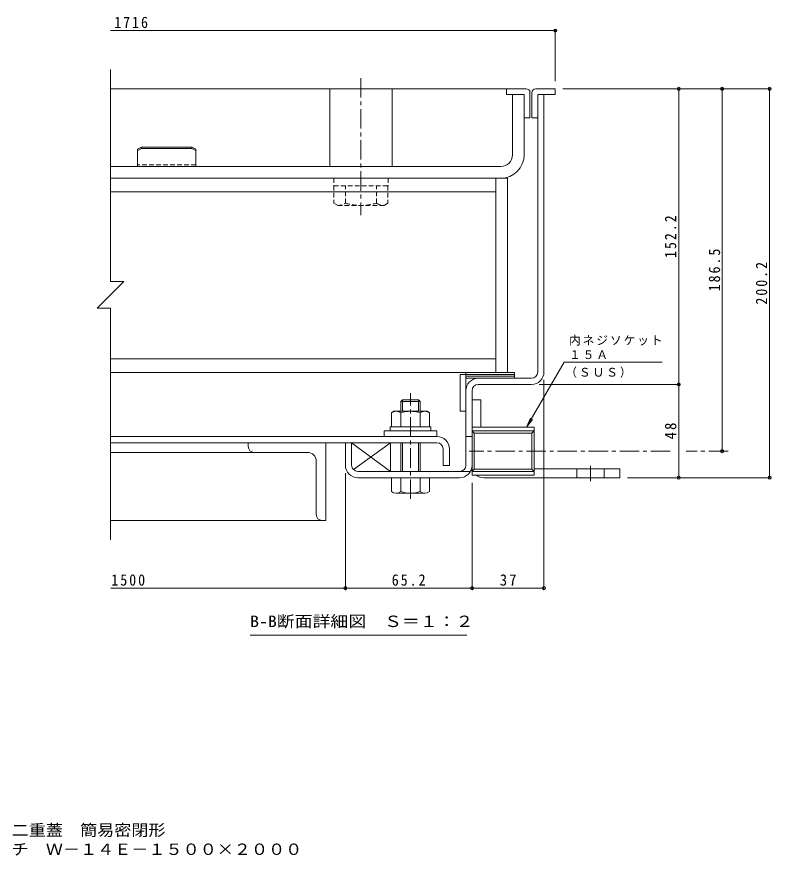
# Model space of a CAD drawing. Units: millimetres on the paper, enlarged 10 times, with parts at other scales. Extents: x -3845 to 3466, y -2751 to 2671.
# Drawn here: x 1524 to 3466, y -2751 to -590 of the extents above; entities that cross this region are included whole.
import ezdxf
from ezdxf.enums import TextEntityAlignment as Align

# ---------------------------------------------------------------- set-up
doc = ezdxf.new("R2010")
doc.units = ezdxf.units.MM
doc.header["$LTSCALE"] = 10
doc.header["$PDMODE"] = 32
doc.header["$PDSIZE"] = 8
doc.linetypes.add('CHAIN1', pattern=[8, 5, -1, 1, -1])
doc.linetypes.add('DASHED1', pattern=[1.8, 1.2, -0.6])
for name, color, linetype, lineweight in [('D-1', 2, 'Continuous', 9), ('D-3', 4, 'Continuous', 9), ('D-5', 7, 'Continuous', 9), ('D-6', 6, 'Continuous', 5), ('D-7', 5, 'Continuous', 5), ('D-8', 5, 'Continuous', 5), ('D-9', 134, 'Continuous', 5), ('D-A', 3, 'Continuous', 9), ('D-B', 6, 'Continuous', 5), ('D-C', 2, 'Continuous', 9), ('D-E', 2, 'Continuous', 9), ('D-F', 7, 'Continuous', 9), ('F-5', 7, 'Continuous', 9)]:
    doc.layers.add(name, color=color, linetype=linetype, lineweight=lineweight)
doc.styles.add('ＭＳ ゴシック', font='')
doc.styles.get('ＭＳ ゴシック').set_extended_font_data('MS Gothic')

msp = doc.modelspace()

# ---------------------------------------------------------------- linework, layer by layer
at = {"layer": 'D-1'}
for p, q in [((2865.16, -790.14), (2881.16, -790.14)), ((2865.16, -1504.14), (2865.16, -790.14)), ((2881.16, -1504.14), (2881.16, -790.14)), ((2849.16, -1520.14), (2712.15, -1520.14)), ((2680.15, -1744.14), (2680.15, -1552.14)), ((2696.15, -1552.14), (2696.15, -1744.14)), ((2712.15, -1536.14), (2849.16, -1536.14)), ((2856.15, -1646.26), (2696.15, -1646.26)), ((2696.15, -1646.26), (2696.15, -1769.26)), ((2850.34, -1661.18), (2701.96, -1661.18)), ((2701.96, -1754.33), (2701.96, -1661.18)), ((2856.15, -1655.37), (2850.34, -1661.18)), ((2850.34, -1661.18), (2850.34, -1754.33)), ((2856.15, -1646.26), (2856.15, -1769.26)), ((2696.15, -1670.14), (2680.15, -1670.14)), ((2386.16, -1744.14), (2386.16, -1686.14)), ((2691.87, -1760.14), (2402.16, -1760.14)), ((2696.15, -1760.14), (2701.96, -1754.33)), ((2856.15, -1760.14), (2696.15, -1760.14)), ((2856.15, -1769.26), (2696.15, -1769.26)), ((2850.34, -1754.33), (2701.96, -1754.33)), ((2856.15, -1760.14), (2850.34, -1754.33)), ((2402.16, -1776.14), (2512.66, -1776.14)), ((2562.66, -1776.14), (2664.15, -1776.14))]:
    msp.add_line(p, q, dxfattribs=at)
for points in [[(2856.15, -1655.37), (2696.15, -1655.37), (2701.96, -1661.18)], [(2370.16, -1744.14), (2370.16, -1686.14), (2386.16, -1686.14)]]:
    msp.add_lwpolyline(points, dxfattribs=at)
for centre, radius, start, end in [((2849.16, -1504.14), 16, 270, 0), ((2849.16, -1504.14), 32, 270, 0), ((2712.15, -1552.14), 32, 90, 180), ((2712.15, -1552.14), 16, 90, 180), ((2402.16, -1744.14), 32, 180, 270), ((2402.16, -1744.14), 16, 180, 270), ((2664.15, -1744.14), 32, 270, 0), ((2664.15, -1744.14), 16, 270, 0)]:
    msp.add_arc(centre, radius, start, end, dxfattribs=at)
at = {"layer": 'D-3'}
for p, q in [((2785.16, -775.14), (1765.9, -775.14)), ((2860.16, -775.14), (2910.16, -775.14)), ((2910.16, -775.14), (2910.16, -790.14)), ((2830.16, -790.14), (2785.16, -790.14)), ((2830.16, -790.14), (2830.16, -850.14)), ((2845.16, -785.14), (2845.16, -850.14)), ((2850.16, -785.14), (2850.16, -850.14)), ((2910.16, -790.14), (2865.16, -790.14)), ((2865.16, -790.14), (2865.16, -850.14)), ((2830.16, -850.14), (2845.16, -850.14)), ((2865.16, -850.14), (2850.16, -850.14)), ((1835.16, -930.14), (1845.16, -925.14)), ((1845.16, -928.6), (1835.16, -933.6)), ((1845.16, -928.6), (1845.16, -925.14)), ((1845.16, -925.14), (1975.16, -925.14)), ((1845.16, -928.6), (1975.16, -928.6)), ((1975.16, -928.6), (1975.16, -925.14)), ((1985.16, -930.14), (1975.16, -925.14)), ((1975.16, -928.6), (1985.16, -933.6)), ((1835.16, -930.14), (1835.16, -975.14)), ((1985.16, -930.14), (1985.16, -975.14)), ((1985.16, -975.14), (1835.16, -975.14))]:
    msp.add_line(p, q, dxfattribs=at)
at = {"layer": 'D-3', "linetype": 'DASHED1'}
msp.add_line((1985.16, -971.14), (1835.16, -971.14), dxfattribs=at)
at = {"layer": 'D-3'}
msp.add_lwpolyline([(2835.16, -775.14), (2785.16, -775.14), (2785.16, -790.14)], dxfattribs=at)
for centre, start, end in [((2835.16, -785.14), 0, 90), ((2860.16, -785.14), 90, 180)]:
    msp.add_arc(centre, 10, start, end, dxfattribs=at)
at = {"layer": 'D-5'}
for p, q in [((2836.55, -1646.26), (2933.06, -1479.1)), ((2933.06, -1479.1), (3185.79, -1479.1)), ((2836.55, -1646.26), (2846.12, -1623.16)), ((2836.55, -1646.26), (2851.77, -1626.42)), ((2682.33, -2181.83), (2124.83, -2181.83))]:
    msp.add_line(p, q, dxfattribs=at)
at = {"layer": 'D-6'}
for p, q in [((2665.15, -1510.14), (2680.15, -1510.14)), ((2665.15, -1510.14), (2665.15, -1605.14)), ((2680.15, -1505.14), (2680.15, -1605.14)), ((2805.15, -1510.14), (2680.15, -1510.14)), ((2805.15, -1515.14), (2680.15, -1515.14)), ((2805.15, -1520.14), (2680.15, -1520.14)), ((2665.15, -1605.14), (2680.15, -1605.14)), ((2386.16, -1686.14), (2386.16, -1744.14)), ((2390.67, -1755.29), (2486.16, -1686.14)), ((2402.16, -1760.14), (2486.16, -1760.14))]:
    msp.add_line(p, q, dxfattribs=at)
msp.add_lwpolyline([(2805.15, -1520.14), (2805.15, -1505.14), (2680.15, -1505.14)], dxfattribs=at)
msp.add_lwpolyline([(2486.16, -1760.14), (2486.16, -1686.14), (2386.16, -1686.14)], close=True, dxfattribs=at)
at = {"layer": 'D-7'}
for p, q in [((2516.72, -1576.14), (2512.66, -1580.2)), ((2558.6, -1576.14), (2516.72, -1576.14)), ((2516.72, -1603.64), (2516.72, -1576.14)), ((2558.6, -1576.14), (2562.66, -1580.2)), ((2558.6, -1603.64), (2558.6, -1576.14)), ((2562.66, -1580.2), (2512.66, -1580.2)), ((2512.66, -1603.64), (2512.66, -1580.2)), ((2562.66, -1580.2), (2562.66, -1603.64)), ((2562.66, -1580.2), (2562.66, -1603.64)), ((2512.66, -1760.14), (2512.66, -1686.14)), ((2516.72, -1760.14), (2516.72, -1686.14)), ((2558.6, -1760.14), (2558.6, -1686.14)), ((2562.66, -1686.14), (2562.66, -1760.14)), ((2488.66, -1811.67), (2488.66, -1776.14)), ((2586.66, -1776.14), (2488.66, -1776.14)), ((2512.66, -1811.67), (2512.66, -1776.14)), ((2562.66, -1776.14), (2562.66, -1811.67)), ((2586.66, -1811.67), (2586.66, -1776.14)), ((2574.66, -1816.14), (2500.66, -1816.14))]:
    msp.add_line(p, q, dxfattribs=at)
at = {"layer": 'D-7', "linetype": 'CHAIN1'}
msp.add_line((2537.66, -1830.53), (2537.66, -1558.48), dxfattribs=at)
at = {"layer": 'D-7', "color": 2, "lineweight": 9}
for p, q in [((2488.58, -1608.94), (2495.16, -1605.14)), ((2488.58, -1608.94), (2488.58, -1645.14)), ((2580.16, -1605.14), (2495.16, -1605.14)), ((2513.12, -1608.94), (2513.12, -1645.14)), ((2562.19, -1608.94), (2562.19, -1645.14))]:
    msp.add_line(p, q, dxfattribs=at)
at = {"layer": 'D-7', "color": 134}
for p, q in [((2470.16, -1655.14), (2470.16, -1670.14)), ((2470.16, -1655.14), (2605.16, -1655.14)), ((2605.16, -1655.14), (2605.16, -1670.14)), ((2470.16, -1670.14), (2605.16, -1670.14))]:
    msp.add_line(p, q, dxfattribs=at)
at = {"layer": 'D-7', "color": 6}
for p, q in [((2485.16, -1645.14), (2485.16, -1655.14)), ((2485.16, -1655.14), (2590.16, -1655.14))]:
    msp.add_line(p, q, dxfattribs=at)
at = {"layer": 'D-7', "color": 2, "lineweight": 9}
msp.add_lwpolyline([(2580.16, -1605.14), (2586.73, -1608.94), (2586.73, -1645.14), (2488.58, -1645.14)], dxfattribs=at)
at = {"layer": 'D-7', "color": 6}
msp.add_lwpolyline([(2485.16, -1645.14), (2590.16, -1645.14), (2590.16, -1655.14)], dxfattribs=at)
at = {"layer": 'D-7', "color": 2, "lineweight": 9}
for centre, radius, start, end in [((2503.06, -1634.02), 28.97, 94.38438, 120), ((2500.08, -1629.34), 24.21, 57.42749, 88.18784), ((2537.66, -1686.35), 81.2, 72.41188, 107.5881), ((2575.23, -1629.34), 24.21, 91.81215, 122.57249), ((2572.25, -1634.02), 28.97, 59.99998, 85.6156)]:
    msp.add_arc(centre, radius, start, end, dxfattribs=at)
at = {"layer": 'D-7'}
for centre, radius, start, end in [((2500.66, -1797.81), 18.33, 229.1022, 310.89809), ((2537.66, -1744.06), 72.08, 249.70546, 290.29454), ((2574.66, -1797.81), 18.33, 229.10191, 310.8978)]:
    msp.add_arc(centre, radius, start, end, dxfattribs=at)
at = {"layer": 'D-8'}
for p, q in [((2757.66, -1005.14), (2787.66, -1005.14)), ((2757.66, -1005.14), (2757.66, -1505.14)), ((2787.66, -1005.14), (2787.66, -1505.14)), ((2757.66, -1505.14), (2787.66, -1505.14))]:
    msp.add_line(p, q, dxfattribs=at)
at = {"layer": 'D-9'}
for p, q in [((2757.66, -1005.14), (1765.96, -1005.14)), ((2757.66, -1505.14), (2757.66, -1005.14)), ((1765.96, -1040.14), (2757.66, -1040.14)), ((2757.66, -1470.14), (1766.6, -1470.14)), ((2757.66, -1505.14), (1766.6, -1505.14))]:
    msp.add_line(p, q, dxfattribs=at)
at = {"layer": 'D-A'}
for p, q in [((2605.66, -1670.14), (1766.6, -1670.14)), ((1766.6, -1686.14), (2605.66, -1686.14)), ((2621.66, -1702.14), (2621.66, -1745.14)), ((2637.66, -1702.14), (2637.66, -1745.14)), ((2621.66, -1745.14), (2637.66, -1745.14))]:
    msp.add_line(p, q, dxfattribs=at)
for radius in [32, 16]:
    msp.add_arc((2605.66, -1702.14), radius, 0, 90, dxfattribs=at)
at = {"layer": 'D-B'}
for p, q in [((2320.16, -1686.14), (1766.6, -1686.14)), ((2120.16, -1696.14), (2120.16, -1686.14)), ((2320.16, -1886.14), (2320.16, -1686.14)), ((2135.16, -1711.14), (1766.6, -1711.14)), ((2135.16, -1711.14), (2272.66, -1711.14)), ((2295.16, -1871.14), (2295.16, -1733.64)), ((2310.16, -1886.14), (1766.6, -1886.14)), ((2310.16, -1886.14), (2320.16, -1886.14))]:
    msp.add_line(p, q, dxfattribs=at)
for centre, radius, start, end in [((2135.16, -1696.14), 15, 180, 270), ((2272.66, -1733.64), 22.5, 0, 90), ((2310.16, -1871.14), 15, 180, 270)]:
    msp.add_arc(centre, radius, start, end, dxfattribs=at)
at = {"layer": 'D-C', "linetype": 'CHAIN1'}
msp.add_line((2410.16, -747.46), (2410.16, -1100.77), dxfattribs=at)
at = {"layer": 'D-C'}
for p, q in [((2330.16, -975.14), (2330.16, -775.14)), ((2330.16, -775.14), (2490.16, -775.14)), ((2490.16, -975.14), (2490.16, -775.14)), ((2330.16, -975.14), (2490.16, -975.14))]:
    msp.add_line(p, q, dxfattribs=at)
at = {"layer": 'D-C', "color": 134, "linetype": 'DASHED1', "lineweight": 5}
for p, q in [((2340.16, -1005.14), (2480.16, -1005.14)), ((2480.16, -1005.14), (2480.16, -1025.14))]:
    msp.add_line(p, q, dxfattribs=at)
at = {"layer": 'D-C', "color": 5, "linetype": 'DASHED1', "lineweight": 5}
for p, q in [((2340.66, -1025.14), (2340.66, -1069.51)), ((2370.16, -1069.65), (2370.16, -1025.14)), ((2450.16, -1069.65), (2450.16, -1025.14)), ((2479.66, -1025.14), (2479.66, -1069.65)), ((2350.2, -1075.02), (2340.66, -1069.51)), ((2470.16, -1075.14), (2350.41, -1075.14)), ((2470.16, -1075.14), (2479.66, -1069.65))]:
    msp.add_line(p, q, dxfattribs=at)
at = {"layer": 'D-C', "color": 134, "linetype": 'DASHED1', "lineweight": 5}
msp.add_lwpolyline([(2340.16, -1005.14), (2340.16, -1025.14), (2480.16, -1025.14)], dxfattribs=at)
at = {"layer": 'D-C', "color": 5, "linetype": 'DASHED1', "lineweight": 5}
for centre, radius, start, end in [((2351.45, -1040.63), 34.53, 267.86055, 302.81094), ((2410.16, -926.54), 148.6, 254.38446, 285.61554), ((2468.87, -1040.63), 34.53, 237.18906, 272.13945)]:
    msp.add_arc(centre, radius, start, end, dxfattribs=at)
at = {"layer": 'D-E', "color": 3}
for p, q in [((2696.15, -1576.14), (2696.15, -1744.14)), ((2696.15, -1576.14), (2718.65, -1576.14)), ((2718.65, -1646.26), (2718.65, -1576.14)), ((2856.15, -1753.64), (3076.15, -1753.64)), ((2966.15, -1776.14), (2966.15, -1753.64)), ((3036.15, -1776.14), (3036.15, -1753.64)), ((3076.15, -1753.64), (3076.15, -1776.14)), ((3076.15, -1776.14), (2726.15, -1776.14))]:
    msp.add_line(p, q, dxfattribs=at)
at = {"layer": 'D-E', "color": 3, "linetype": 'CHAIN1'}
msp.add_line((3001.15, -1784.88), (3001.15, -1745.43), dxfattribs=at)
at = {"layer": 'D-E', "color": 3}
msp.add_arc((2726.15, -1746.14), 30, 230.3984, 270, dxfattribs=at)
at = {"layer": 'D-F'}
for p, q in [((2910.16, -625.14), (1765.9, -625.14)), ((2910.16, -622.14), (2910.16, -755.14)), ((1765.9, -725.14), (1765.9, -1271.23)), ((3465.02, -775.14), (2930.16, -775.14)), ((3227.99, -775.14), (3227.99, -1536.14)), ((3339.84, -1707.76), (3339.84, -775.14)), ((3462.02, -775.14), (3462.02, -1776.14)), ((1800.3, -1271.23), (1731.49, -1340.05)), ((1765.9, -1271.23), (1800.3, -1271.23)), ((1765.9, -1340.05), (1731.49, -1340.05)), ((1765.9, -1340.05), (1765.9, -1936.14)), ((2881.16, -2063.48), (2881.16, -1524.14)), ((3230.99, -1536.14), (2869.16, -1536.14)), ((3227.99, -1536.14), (3227.99, -1776.14)), ((2370.16, -2063.48), (2370.16, -1764.14)), ((2696.15, -2063.48), (2696.15, -1789.26)), ((3465.02, -1776.14), (3096.15, -1776.14)), ((2370.16, -2060.48), (1766.6, -2060.48)), ((2696.15, -2060.48), (2370.16, -2060.48)), ((2881.16, -2060.48), (2696.15, -2060.48))]:
    msp.add_line(p, q, dxfattribs=at)
at = {"layer": 'D-F', "color": 3}
for p, q in [((2830.16, -945.14), (2830.16, -790.14)), ((2770.16, -975.14), (1765.9, -975.14)), ((1765.96, -1005.14), (2770.16, -1005.14))]:
    msp.add_line(p, q, dxfattribs=at)
at = {"layer": 'D-F', "linetype": 'CHAIN1'}
for p, q in [((3206.13, -1707.76), (2688.79, -1707.76)), ((3355.25, -1707.76), (3247.02, -1707.76))]:
    msp.add_line(p, q, dxfattribs=at)
at = {"layer": 'D-F', "color": 3}
msp.add_lwpolyline([(2800.16, -945.14), (2800.16, -790.14), (2830.16, -790.14)], dxfattribs=at)
for radius in [60, 30]:
    msp.add_arc((2770.16, -945.14), radius, 270, 0, dxfattribs=at)
at = {"layer": 'D-F'}
for p in [(2910.16, -625.14), (3227.99, -775.14), (3339.84, -775.14), (3462.02, -775.14), (3227.99, -1536.14), (3339.84, -1707.76), (3227.99, -1776.14), (3462.02, -1776.14), (2370.16, -2060.48), (2696.15, -2060.48), (2881.16, -2060.48)]:
    msp.add_point(p, dxfattribs=at)

# ---------------------------------------------------------------- texts
at = {"layer": 'D-5', "color": 2, "style": 'ＭＳ ゴシック', "width": 1.15}
msp.add_text('B-B断面詳細図\u3000Ｓ＝１：２', height=29.33, dxfattribs=at).set_placement((2124.83, -2169.33), align=Align.BOTTOM_LEFT)
at = {"layer": 'D-5', "char_height": 21.99, "attachment_point": 7, "style": 'ＭＳ ゴシック'}
for s, insert in [('\\T1.17;内ネジソケット', (2945.79, -1436.26)), ('\\T1.17;１５Ａ', (2945.79, -1471.09)), ('\\T1.17;（ＳＵＳ）', (2936.13, -1518.95))]:
    msp.add_mtext(s, dxfattribs=dict(at, insert=insert))
at = {"layer": 'D-F', "color": 2, "char_height": 29.33, "attachment_point": 7, "style": 'ＭＳ ゴシック'}
for s, insert in [('\\T1.28;\\W0.9;1716', (1775.15, -619.14)), ('\\T1.28;\\W0.9;1500', (1767.73, -2054.48)), ('\\T1.28;\\W0.9;65.2', (2489.41, -2054.48)), ('\\T1.27;\\W0.95;37', (2767.41, -2054.48))]:
    msp.add_mtext(s, dxfattribs=dict(at, insert=insert))
at = {"layer": 'D-F', "color": 2, "char_height": 29.33, "attachment_point": 7, "rotation": 90, "style": 'ＭＳ ゴシック'}
for s, insert in [('\\T1.28;\\W0.9;152.2', (3221.99, -1210.64)), ('\\T1.28;\\W0.9;186.5', (3334.84, -1296.45)), ('\\T1.28;\\W0.9;200.2', (3456.02, -1330.64)), ('\\T1.27;\\W0.95;48', (3221.99, -1677.39))]:
    msp.add_mtext(s, dxfattribs=dict(at, insert=insert))
at = {"layer": 'F-5', "color": 2, "style": 'ＭＳ ゴシック', "width": 1.1}
for s, p in [('充填用（充填深さ：３０ｍｍ）\u3000屋内用\u3000二重蓋\u3000簡易密閉形', (675, -2706.83)), ('スチール製\u3000ステンレス目地\u3000マシンハッチ\u3000Ｗ－１４Ｅ－１５００×２０００', (675, -2756.03))]:
    msp.add_text(s, height=29.33, dxfattribs=at).set_placement(p, align=Align.BOTTOM_LEFT)

doc.saveas('drawing.dxf')
